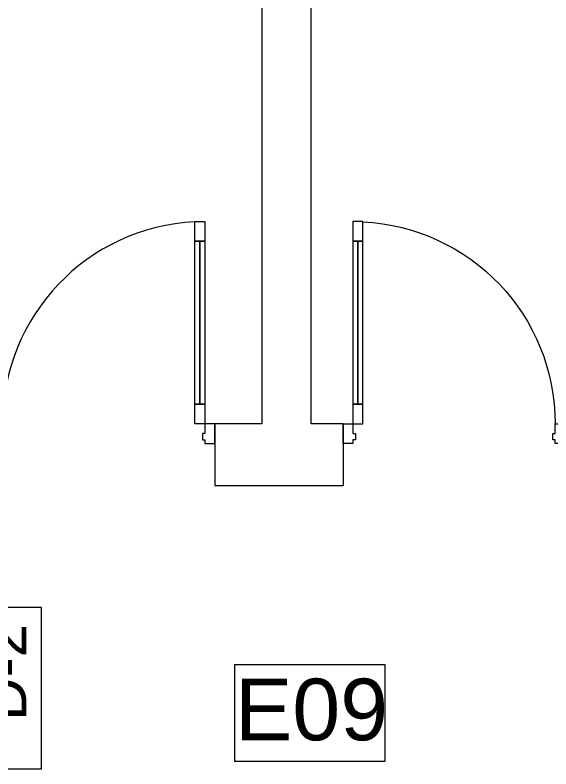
# Model space of a CAD drawing. Header units: feet. Extents: x 2791058 to 2855058, y -67651 to -26651.
# Drawn here: x 2831666 to 2833838, y -50123 to -47065 of the extents above; entities that cross this region are included whole.
import ezdxf
from ezdxf.enums import TextEntityAlignment as Align

# ---------------------------------------------------------------- set-up
doc = ezdxf.new("R2010")
doc.units = ezdxf.units.FT
doc.header["$MEASUREMENT"] = 0
doc.layers.add('0_muret e jashtme', color=7, linetype='Continuous')
for name, color, linetype, lineweight in [('0_muret e jashtme_Pen_No__1', 7, 'Continuous', 0), ('ARCHICAD Door Markers_Pen_No__60', 230, 'Continuous', 0), ('ARCHICAD Doors_Pen_No__1', 7, 'Continuous', 0), ('Text blocks_Pen_No__2', 8, 'Continuous', 0)]:
    doc.layers.add(name, color=color, linetype=linetype, lineweight=lineweight)
doc.styles.add('GENERATED_STYLE_1', font='arial.ttf')

# ---------------------------------------------------------------- blocks, each defined once
blk = doc.blocks.new('Storefront 22')
at = {"layer": 'ARCHICAD Doors_Pen_No__1', "color": 7, "linetype": 'Continuous', "lineweight": 0}
for p, q in [((370, 740), (370, 820)), ((370, 820), (410, 820)), ((410, 820), (410, 740)), ((370, 740), (390, 740)), ((370, 80), (370, 740)), ((410, 740), (370, 740)), ((390, 740), (410, 740)), ((390, 80), (390, 740)), ((390, 740), (390, 80)), ((390, 740), (390, 80)), ((410, 740), (410, 80)), ((390, 80), (370, 80)), ((370, 0), (370, 80)), ((370, 80), (410, 80)), ((410, 80), (390, 80)), ((410, 80), (410, 0)), ((-450, 0), (-450, -80)), ((-410, 0), (-450, 0)), ((-450, 0), (-450, -80)), ((-450, 0), (-450, -80)), ((-410, -40), (-410, 0)), ((410, 0), (370, 0)), ((410, 0), (410, -40)), ((450, 0), (410, 0)), ((450, -80), (450, 0)), ((450, 0), (450, -80)), ((450, 0), (450, -80)), ((-400, -40), (-410, -40)), ((-400, -65.4), (-400, -40)), ((410, -40), (400, -40)), ((400, -40), (400, -65.4)), ((-450, -80), (-410, -80)), ((-450, -80), (-450, -250)), ((-410, -80), (-410, -65.4)), ((-410, -65.4), (-400, -65.4)), ((400, -65.4), (410, -65.4)), ((410, -65.4), (410, -80)), ((410, -80), (450, -80)), ((450, -80), (450, -250))]:
    blk.add_line(p, q, dxfattribs=at)
blk.add_arc((410, 0), 820, 92.796, 180, dxfattribs=at)
blk = doc.blocks.new('Wall_11', base_point=(2836666.5, -48722.7))
at = {"layer": '0_muret e jashtme_Pen_No__1', "color": 7, "linetype": 'Continuous', "lineweight": 0}
for p, q in [((2832475.3, -48722.7), (2832475.3, -48802.7)), ((2832995.7, -48722.7), (2832995.7, -48802.7)), ((2832475.3, -48802.7), (2832475.3, -48972.7)), ((2832995.7, -48802.7), (2832995.7, -48972.7))]:
    blk.add_line(p, q, dxfattribs=at)
at = {"layer": '0_muret e jashtme_Pen_No__1', "color": 7, "linetype": 'Continuous', "lineweight": 0, "flags": 128}
for points in [[(2832666.5, -48722.7), (2832475.3, -48722.7)], [(2832995.7, -48722.7), (2832866.5, -48722.7)], [(2832475.3, -48972.7), (2832995.7, -48972.7)]]:
    blk.add_lwpolyline(points, dxfattribs=at)
at = {"layer": 'ARCHICAD Doors_Pen_No__1', "color": 7, "linetype": 'Continuous', "lineweight": 0, "zscale": 1000}
blk.add_blockref('Storefront 22', (2832025.3, -48722.7), dxfattribs=at)
at = {"layer": 'ARCHICAD Doors_Pen_No__1', "color": 7, "linetype": 'Continuous', "lineweight": 0, "xscale": -1, "zscale": 1000}
blk.add_blockref('Storefront 22', (2833445.7, -48722.7), dxfattribs=at)
blk = doc.blocks.new('D Marker 22')
at = {"layer": 'ARCHICAD Door Markers_Pen_No__60', "color": 230, "linetype": 'Continuous', "lineweight": 0}
for p, q in [((0, -1092.9), (0, 300)), ((-327.2, -1092.9), (-327.2, -1407.1)), ((327.2, -1092.9), (-327.2, -1092.9)), ((327.2, -1407.1), (327.2, -1092.9)), ((-327.2, -1407.1), (327.2, -1407.1))]:
    blk.add_line(p, q, dxfattribs=at)
at = {"layer": 'ARCHICAD Door Markers_Pen_No__60', "color": 230, "lineweight": 0, "style": 'GENERATED_STYLE_1'}
for tag, rotation, p in [('AC_MarkerText_3', 270, (-322.5, -327.3)), ('A', 270, (27.5, -327.3)), ('AC_MarkerText_1', 180, (192.8, -1042.5))]:
    blk.add_attdef(tag, text='', height=175, rotation=rotation, dxfattribs=at).set_placement(p, align=Align.BOTTOM_LEFT)
blk = doc.blocks.new('Wall_20', base_point=(2830616.5, -54272.7))
at = {"layer": 'ARCHICAD Door Markers_Pen_No__60', "color": 230, "linetype": 'Continuous', "lineweight": 0}
ref = blk.add_blockref('D Marker 22', (2830366.5, -49795.7), dxfattribs=dict(at, rotation=90))
ref.add_attrib('A', '1.00', dxfattribs={"color": 230, "lineweight": 0, "height": 175, "rotation": 360, "style": 'GENERATED_STYLE_1'}).set_placement((2830750.9, -49711.1), align=Align.BOTTOM_LEFT)
ref.add_attrib('AC_MarkerText_1', 'D-2', dxfattribs={"color": 230, "lineweight": 0, "height": 175, "rotation": 90, "style": 'GENERATED_STYLE_1'}).set_placement((2831764, -49928.5), align=Align.BOTTOM_LEFT)
ref.add_attrib('AC_MarkerText_3', '2.10', dxfattribs={"color": 230, "lineweight": 0, "height": 175, "rotation": 360, "style": 'GENERATED_STYLE_1'}).set_placement((2830750.9, -50061.1), align=Align.BOTTOM_LEFT)

msp = doc.modelspace()

# ---------------------------------------------------------------- linework, layer by layer
at = {"layer": '0_muret e jashtme_Pen_No__1', "color": 7, "linetype": 'Continuous', "lineweight": 0, "flags": 128}
for points in [[(2832666.457, -44872.699), (2832666.457, -48722.699)], [(2832866.457, -48722.699), (2832866.457, -44872.699)]]:
    msp.add_lwpolyline(points, dxfattribs=at)
at = {"layer": 'Text blocks_Pen_No__2', "color": 8, "linetype": 'Continuous', "lineweight": 0, "flags": 128}
msp.add_lwpolyline([(2832556.958, -49699.677), (2833164.958, -49699.677), (2833164.958, -50092.534), (2832556.958, -50092.534)], close=True, dxfattribs=at)

# ---------------------------------------------------------------- block references
at = {"layer": '0_muret e jashtme', "color": 7, "lineweight": 0}
for name, p in [('Wall_11', (2836666.457, -48722.699)), ('Wall_20', (2830616.457, -54272.699))]:
    msp.add_blockref(name, p, dxfattribs=at)

# ---------------------------------------------------------------- texts
at = {"layer": 'Text blocks_Pen_No__2', "color": 8, "linetype": 'Continuous', "lineweight": 0, "insert": (2832556.958, -49756.82), "char_height": 250, "attachment_point": 1, "style": 'GENERATED_STYLE_1'}
msp.add_mtext('\\A1;{\\pql;\\fArial|b0|i0|c0|p34;E0\\fArial|b0|i0|c0|p34;9}', dxfattribs=at)

doc.saveas('drawing.dxf')
